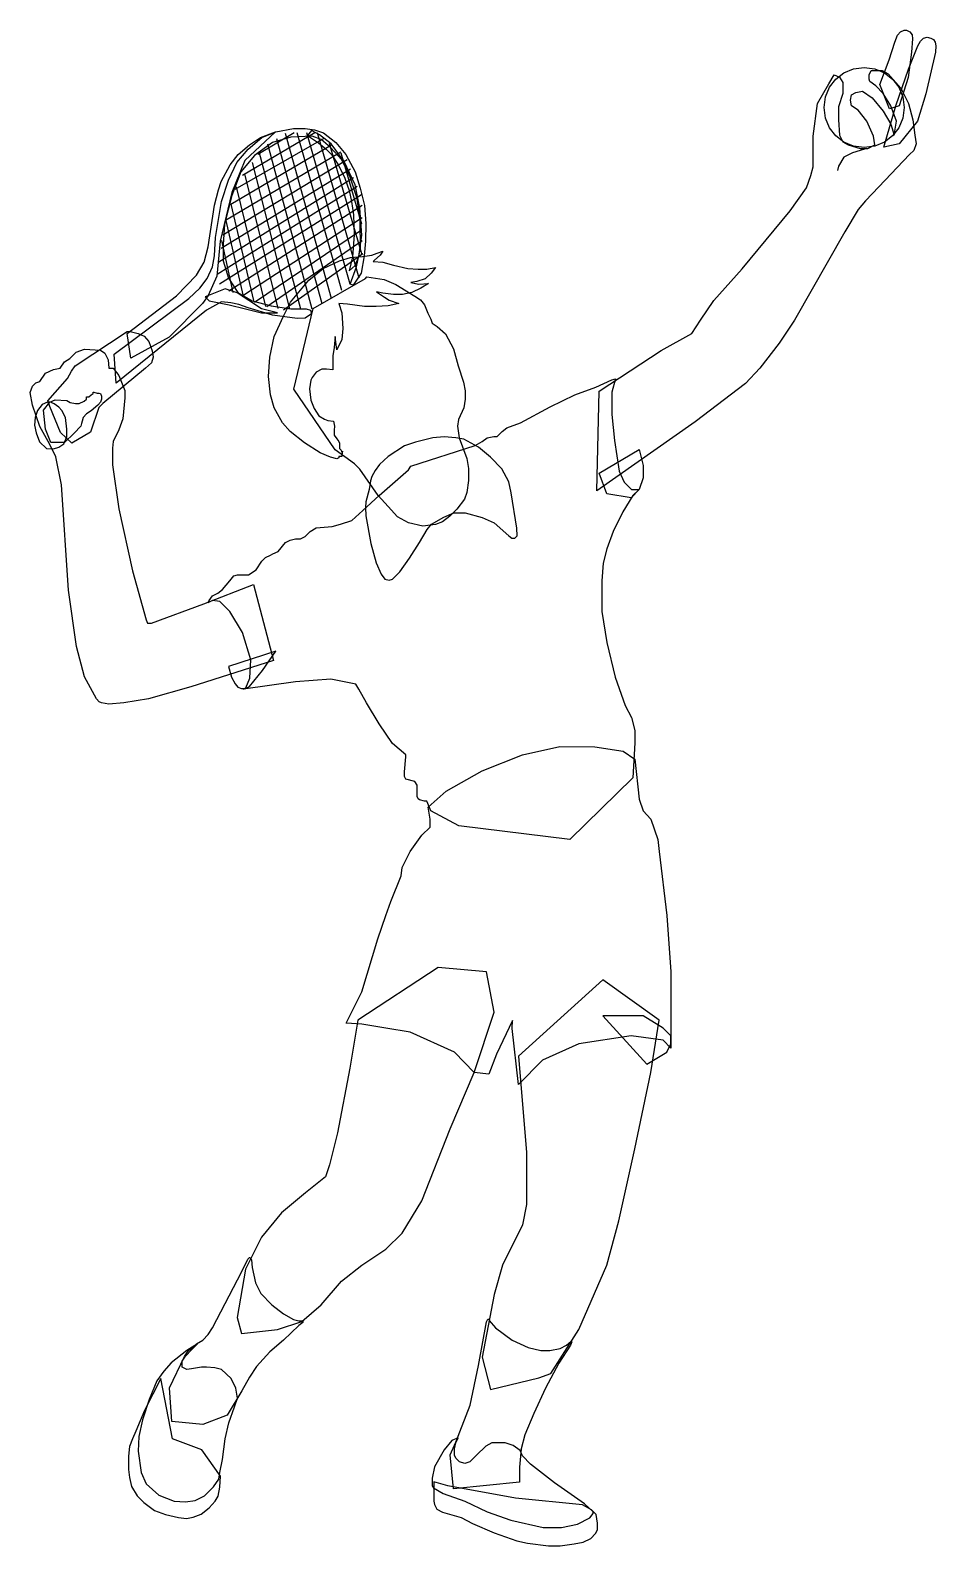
# Model space of a CAD drawing. Extents: x 756 to 874, y -10 to 188.
import ezdxf

# ---------------------------------------------------------------- set-up
doc = ezdxf.new("R2010")
doc.units = 0
doc.header["$MEASUREMENT"] = 0
doc.layers.add('LAYER_1', color=7, linetype='CONTINUOUS')

msp = doc.modelspace()

# ---------------------------------------------------------------- linework, layer by layer
at = {"layer": 'LAYER_1', "linetype": 'CONTINUOUS'}
for points in [[(866.63, 180.58), (867.84, 183.79), (868.6, 186.09), (868.91, 186.99), (869.3, 187.44), (869.78, 187.64), (870.11, 187.64), (870.54, 187.44), (870.85, 187.05), (870.9, 186.54), (870.76, 184.8), (870.54, 183.14), (870.31, 181.48), (869.16, 177.77), (867.89, 177.4), (866.63, 180.58)], [(867.13, 172.4), (868.71, 177.77), (870.37, 182.55), (871.58, 185.61), (871.94, 186.23), (872.34, 186.6), (872.81, 186.74), (873.29, 186.63), (873.63, 186.46), (873.83, 186.09), (873.91, 185.61), (873.88, 184.8), (872.64, 179.34), (871.55, 175.8), (869.16, 172.82), (867.13, 172.4)], [(830.02, 140.57), (838.09, 145.86), (842.11, 148.11), (843.21, 149.82), (844.95, 152.38), (848.66, 156.54), (854.93, 164.08), (857.07, 167.09), (857.6, 168.69), (857.94, 169.81), (857.94, 173.83), (858.47, 178.08), (859.97, 180.67), (860.67, 181.82), (861.37, 181.54), (861.79, 180.83), (861.79, 179.4), (861.23, 177.66), (861.23, 175.94), (861.37, 173.97), (861.79, 173.1), (862.5, 172.68), (864.04, 172.23), (865.05, 172.23), (865.95, 172.68), (865.78, 173.83), (864.94, 175.8), (863.79, 177.21), (862.92, 177.8), (862.78, 178.53), (862.92, 179.23), (863.48, 179.54), (864.35, 179.68), (865.64, 178.84), (867.05, 177.07), (868.06, 175.38), (868.48, 173.97), (868.79, 175.8), (868.06, 177.8), (867.05, 179.4), (866.09, 180.41), (865.34, 180.98), (865.22, 181.26), (865.22, 181.82), (865.48, 182.38), (865.95, 182.38), (866.94, 182.38), (867.7, 181.96), (869.36, 180.1), (870.37, 178.08), (870.93, 175.94), (871.21, 173.97), (871.35, 172.85), (871.07, 171.95), (870.51, 171.42), (866.49, 167.23), (864.77, 165.4), (863.79, 164.25), (862.07, 161.35), (855.47, 149.82), (853.5, 146.84), (850.97, 143.55), (849.08, 141.56), (842.53, 136.58), (829.69, 127.56), (830.02, 140.57)], [(869.81, 177.57), (869.62, 176.18), (869.09, 174.93), (868.27, 173.87), (867.21, 173.06), (865.96, 172.53), (864.58, 172.34), (863.18, 172.53), (861.93, 173.06), (860.88, 173.87), (860.06, 174.93), (859.53, 176.18), (859.35, 177.57), (859.53, 178.96), (860.06, 180.2), (860.88, 181.26), (861.93, 182.08), (863.18, 182.61), (864.58, 182.8), (865.96, 182.61), (867.21, 182.08), (868.27, 181.26), (869.09, 180.2), (869.62, 178.96), (869.81, 177.57)], [(766.74, 145.41), (776.49, 152.64), (777.93, 153.99), (778.85, 155.25), (779.56, 156.77), (779.84, 158.23), (779.95, 160.62), (780.74, 165.29), (781.66, 168.1), (782.73, 170.38), (784.22, 172.12), (786.02, 173.67), (787.85, 174.4), (790.13, 174.85), (791.67, 174.85), (792.88, 174.65), (794.04, 174.26), (795.64, 173.02), (796.96, 171.44), (798.17, 169.17), (798.84, 167.03), (799.38, 164.78), (799.57, 162.42), (799.52, 160.14), (799.35, 158.2), (798.98, 155.98), (797.92, 154.41), (797.52, 154.52), (798.34, 156.77), (798.87, 159.21), (798.84, 162.73), (798.45, 165.68), (797.52, 168.49), (796.45, 170.74), (794.96, 172.37), (793.75, 173.41), (792.57, 173.83), (789.79, 173.69), (787.4, 173.02), (785.04, 171.3), (783.27, 169.17), (782.09, 166.1), (781.13, 162.36), (780.96, 159.69), (780.96, 157.58), (781.66, 155.31), (782.85, 153.42), (784.76, 152.33), (787.2, 151.68), (789.79, 151.31), (791.79, 151.31), (792.35, 151.15), (792.49, 150.64), (791.65, 150.08), (790.63, 150.05), (787.4, 150.5), (784.22, 151.45), (783.01, 151.85), (781.95, 152.07), (780.74, 152.21), (778.77, 151.15), (766.99, 141.59), (766.74, 145.41)], [(768.45, 148.11), (774.86, 153), (777.5, 155.7), (778.49, 157.39), (778.99, 159.38), (779.84, 164.84), (780.37, 166.81), (780.68, 167.93), (781.86, 170.07), (782.93, 171.44), (784.39, 172.68), (785.85, 173.67), (787.77, 174.4), (783.8, 170.66), (782.09, 166.47), (780.57, 160.14), (780.12, 155.56), (778.99, 153.06), (778.26, 151.99), (773.9, 147.63), (768.93, 144.88), (768.45, 148.11)], [(783.49, 168.75), (792.91, 174.31)], [(785.46, 171.5), (790.24, 174.31)], [(789.03, 174.23), (795.05, 152.69)], [(790.55, 174.31), (796.4, 153.73)], [(791.84, 174.31), (797.47, 154.55)], [(791.95, 173.92), (793.39, 172.96), (794.4, 172.15), (795.1, 171.44), (796, 170.04), (796.85, 168.35), (797.38, 166.75), (797.72, 165.29), (797.97, 163.57), (798.06, 160.96), (797.83, 158.09), (797.38, 156.26), (798.17, 156.97), (798.67, 158.12), (799.04, 160.9), (798.79, 164.42), (798.17, 167.48), (796.76, 170.54), (795.05, 172.82), (793.53, 174), (792.46, 174.57), (791.95, 173.92)], [(793.22, 174.31), (798.67, 155.33)], [(781.97, 164.95), (795.1, 172.71)], [(782.51, 166.92), (794.15, 173.58)], [(786.73, 172.82), (792.52, 151.29)], [(787.93, 173.53), (793.84, 152.02)], [(794.77, 172.93), (799.01, 158.51)], [(864.63, 172.12), (863.06, 171.67), (861.93, 171.08), (861.23, 169.93), (861.09, 169.36)], [(780.93, 160.96), (797.13, 170.8)], [(781.27, 162.87), (796.31, 171.78)], [(784.76, 170.4), (789.59, 151.29)], [(785.63, 171.84), (791.05, 151.29)], [(796.31, 171.67), (799.01, 162.39)], [(780.4, 157.44), (797.97, 168.44)], [(780.68, 159.21), (797.58, 169.59)], [(783.72, 168.91), (788.1, 151.34)], [(780.17, 155.84), (798.45, 167.31)], [(780.46, 154.55), (799.01, 166.24)], [(782.65, 167.23), (786.5, 151.62)], [(781.69, 153.65), (799.1, 164.84)], [(781.97, 164.98), (784.9, 152.38)], [(781.27, 163.01), (783.55, 152.94)], [(783.41, 152.94), (799.1, 163.23)], [(780.76, 160.2), (782.2, 153.42)], [(785.04, 152.19), (799.01, 161.6)], [(786.67, 151.62), (799.1, 160.2)], [(796.51, 132.76), (796.42, 132.28), (796.42, 132.06), (796.06, 132.06), (796.06, 131.86), (795.78, 131.75), (794.96, 131.94), (793.61, 132.51), (791.59, 133.83), (789.68, 135.32), (788.69, 136.44), (787.6, 138.41), (787.15, 140.1), (786.87, 142.49), (787.06, 145.02), (787.6, 147.69), (788.81, 150.36), (789.76, 152.16), (792.12, 155.05), (794.01, 156.57), (796.14, 157.58), (797.58, 158.01), (799.15, 158.12), (800.36, 158.29), (801.06, 158.57), (801.79, 158.82), (801.43, 158.29), (800.7, 157.67), (800.53, 157.47), (801.79, 157.39), (803.17, 157.02), (805.06, 156.57), (806.38, 156.49), (807.53, 156.49), (808.65, 156.68), (808.09, 155.98), (807.33, 155.22), (806.21, 154.88), (805.45, 154.72), (806.49, 154.52), (807.73, 154.6), (806.74, 153.99), (805.56, 153.45), (804.35, 153.17), (803.17, 153.17), (801.79, 153.34), (800.98, 153.54), (801.99, 152.83), (802.61, 152.44), (803.88, 152.02), (802.5, 151.71), (800.9, 151.62), (799.38, 151.62), (797.16, 151.9), (796.06, 152.02), (796.42, 150.78), (796.59, 148.76), (796.42, 147.29), (795.78, 145.94), (795.58, 147.69), (795.44, 146.28), (795.27, 145.16), (795.27, 144.14), (795.27, 143.36), (794.43, 143.44), (793.81, 143.44), (793.08, 143.05), (792.55, 142.37), (792.4, 141.98), (792.21, 140.86), (792.4, 139.39), (792.85, 138.32), (793.44, 137.34), (794.18, 136.92), (794.6, 136.72), (795.33, 136.64), (795.5, 136.02), (795.44, 135.46), (795.44, 134.84), (795.78, 134.36), (796.06, 134.02), (796.14, 133.77), (796.14, 133.26), (796.14, 133.1), (796.34, 132.87), (796.42, 132.59), (796.51, 132.76)], [(788.81, 151.17), (799.18, 158.51)], [(799.71, 155.5), (801.94, 155.14), (803.48, 154.49), (805.98, 152.94), (806.69, 152.49), (807.22, 151.82), (807.67, 150.75), (808.04, 149.94), (808.23, 149.43), (808.88, 148.98), (809.98, 148.05), (810.99, 146.08), (811.61, 143.89), (812.31, 141.73), (812.51, 140.6), (812.53, 139.53), (812.34, 138.41), (811.64, 136.89), (811.52, 136.02), (811.75, 134.47), (812.76, 131.8), (812.98, 130.48), (812.98, 128.93), (812.76, 127.36), (812.42, 126.46), (811.44, 125.17), (810.54, 124.27), (809.55, 123.51), (808.65, 123.17), (807.02, 122.97), (805.14, 123.4), (803.71, 124.18), (802.5, 125.5), (801.2, 126.97), (798.79, 130.37), (798.11, 131.1), (795.55, 132.93), (790.18, 140.83), (792.71, 151.37), (799.52, 155.25), (799.71, 155.5)], [(779.13, 152.33), (781.75, 151.82), (783.89, 151.31), (785.97, 150.78), (788.05, 150.78), (785.97, 151.31), (782.79, 153.39), (781.24, 153.93), (778.6, 152.89), (779.13, 152.33)], [(761.65, 143.89), (768.45, 148.36), (768.82, 148.36), (769.88, 148.11), (770.64, 147.74), (771.26, 147.04), (771.68, 145.83), (771.82, 144.99), (771.6, 144.26), (770.84, 143.55), (765.25, 138.94), (764.74, 138.44), (763.67, 135.2), (761.2, 133.77), (759.73, 135.18), (758.33, 138.58), (758.08, 139.31), (760.66, 142.23), (761.17, 143.19), (761.65, 143.89)], [(787.54, 105.43), (776.72, 102), (771.23, 100.45), (768, 99.89), (766.06, 99.75), (765.1, 99.89), (764.8, 100.03), (764.43, 100.45), (762.86, 103.29), (761.82, 107.26), (760.77, 114.62), (759.85, 128.34), (759.14, 132), (758.33, 133.63), (757.06, 135.96), (756.08, 138.72), (755.8, 140.41), (756.08, 141.22), (756.5, 141.64), (757.06, 141.81), (757.77, 142.91), (758.84, 143.41), (759.68, 143.55), (760.27, 144.4), (760.94, 144.82), (761.08, 144.96), (761.76, 145.66), (762.88, 146.03), (764.94, 145.92), (765.53, 145.52), (765.95, 144.65), (766.06, 143.55), (766.62, 143.55), (767.33, 142.6), (768.14, 140.66), (768.14, 139.7), (767.86, 136.95), (767.33, 135.54), (766.62, 134.02), (766.51, 133.15), (766.51, 130.96), (767.33, 125.22), (769.13, 117.13), (770.92, 110.72), (771.09, 110.29), (771.6, 110.29), (778.43, 112.82), (784.9, 115.33), (787.54, 105.43)], [(757.54, 138.07), (758.33, 139.11), (759.06, 139.42), (760.55, 139.37), (761, 139.08), (761.7, 138.97), (762.18, 138.97), (762.83, 139.25), (763.14, 139.53), (763.14, 139.82), (763.42, 139.82), (763.73, 140.07), (763.98, 140.24), (763.98, 140.43), (764.09, 140.43), (764.51, 140.32), (764.8, 140.32), (764.96, 140.24), (765.08, 139.93), (765.08, 139.53), (764.96, 139.11), (764.6, 138.75), (763.73, 137.99), (763.14, 137.59), (762.71, 137.12), (762.55, 136.64), (762.46, 136.36), (762.38, 136.02), (761.53, 135.09), (760.24, 133.85), (758.47, 133.85), (757.77, 135.6), (757.54, 138.07)], [(805.45, 130.79), (813.83, 133.49), (814.76, 134), (815.4, 134.47), (816.25, 134.64), (816.7, 134.64), (817.06, 135.01), (817.37, 135.32), (817.96, 135.77), (819.76, 136.44), (823.61, 138.52), (826.82, 140.1), (829.57, 141.08), (831.65, 142.06), (832.13, 142.18), (831.65, 140.43), (831.65, 137.51), (831.99, 134.14), (832.61, 130.14), (833.26, 128.71), (833.93, 128.03), (834.24, 127.73), (834.55, 127.73), (835.22, 127.73), (834.38, 126.94), (833.09, 124.83), (831.82, 122.24), (831.01, 119.99), (830.53, 118.11), (830.36, 115.83), (830.36, 111.84), (831.03, 107.79), (832.1, 103.24), (833.4, 99.58), (834.24, 98.01), (834.66, 96.32), (834.66, 94.69), (834.38, 90.14), (826.2, 82.09), (811.72, 83.87), (808.04, 85.81), (807.87, 86.26), (807.53, 87.1), (807.22, 87.1), (806.55, 87.24), (806.41, 87.38), (806.27, 87.69), (806.27, 88.36), (806.27, 89.15), (805.96, 89.63), (804.8, 89.97), (804.63, 90.3), (804.63, 90.89), (804.8, 92.86), (804.8, 93.14), (803.06, 94.61), (801.29, 97.19), (799.66, 99.92), (798.67, 101.69), (798.25, 102.34), (795.02, 102.98), (790.38, 102.65), (783.6, 101.69), (783.91, 101.86), (784.42, 103.12), (784.56, 105.51), (783.46, 109.09), (781.81, 111.81), (780.54, 113.11), (779.58, 113.25), (778.97, 112.94), (779.13, 113.25), (779.58, 113.86), (780.26, 114.2), (780.88, 114.68), (781.81, 115.83), (782.34, 116.48), (782.82, 116.62), (783.46, 116.62), (784.25, 116.62), (785.26, 117.27), (786.02, 118.39), (786.5, 118.87), (787.15, 119.18), (787.43, 119.35), (788.13, 119.66), (789.09, 120.84), (789.71, 121.15), (790.38, 121.29), (791.05, 121.29), (791.65, 121.62), (792.32, 122.24), (793.08, 122.75), (795.16, 122.92), (796.28, 123.23), (797.75, 123.71), (799.18, 125), (801.29, 126.94), (805.14, 130.31), (805.45, 130.79)], [(758.47, 139.11), (758.02, 139.11), (757.34, 138.83), (756.75, 138.04), (756.45, 137.14), (756.36, 136.13), (756.56, 135.15), (757.01, 133.94), (757.91, 133.1), (758.81, 133.04), (759.51, 133.24), (760.16, 133.69), (760.58, 134.61), (760.58, 135.6), (760.38, 137.14), (759.9, 138.04), (759.51, 138.49), (758.89, 138.92), (758.61, 139.06), (758.47, 139.11)], [(804.61, 133.43), (802.47, 132.03), (801.37, 130.99), (800.78, 130.23), (800.36, 129.44), (800.16, 128.85), (800.02, 127.73), (799.57, 126.15), (799.52, 125.39), (799.57, 124.3), (800.22, 120.7), (800.92, 118.17), (801.57, 116.68), (802.05, 116.06), (802.61, 115.92), (803.06, 116.06), (804.02, 116.99), (805.28, 118.76), (806.55, 120.84), (807.56, 122.52), (808.12, 123.23), (809.75, 124.15), (811.07, 124.69), (812.51, 124.69), (814.73, 124.1), (816.3, 123.4), (818.24, 121.68), (818.61, 121.4), (819, 121.4), (819.31, 121.68), (819.28, 122.69), (818.55, 127.3), (818.24, 128.74), (817.31, 130.45), (815.82, 131.94), (814.28, 133.26), (812.37, 134.3), (811.33, 134.5), (809.81, 134.61), (808.29, 134.5), (806.07, 133.91), (804.61, 133.43)], [(835.22, 132.95), (835.73, 130.87), (835.73, 129.27), (835.22, 127.73), (834.18, 126.66), (831.03, 127.16), (829.99, 129.86), (835.22, 132.95)], [(781.64, 104.64), (782.03, 103.27), (782.51, 102.37), (782.85, 101.94), (783.35, 101.8), (783.86, 101.8), (784.39, 102.06), (786.08, 104.14), (787.82, 106.67), (781.64, 104.64)], [(807.7, 86.28), (810.06, 88.39), (814.76, 91.04), (820.01, 93.12), (824.88, 94.21), (829.46, 94.16), (833.12, 93.62), (834.66, 92.58), (835.22, 87.35), (835.73, 85.81), (836.77, 84.74), (837.67, 82.07), (837.84, 80.52), (838.85, 72.17), (839.36, 64.83), (839.36, 58), (839.36, 54.88), (838.34, 55.92), (834.18, 56.45), (827.35, 55.41), (822.63, 53.3), (819.48, 50.13), (818.66, 57.41), (818.72, 58.48), (816.61, 54.06), (815.63, 51.45), (813.72, 51.7), (811.13, 54.35), (805.34, 56.96), (802.19, 57.47), (799.04, 58), (797.02, 58.14), (799.04, 62.22), (801.12, 69.13), (802.19, 72.17), (802.84, 74), (804.16, 77.34), (804.3, 78.44), (805.34, 80.52), (806.88, 82.66), (807.95, 83.7), (807.95, 84.74), (807.7, 86.28)], [(798.51, 58.53), (797.47, 52.24), (795.86, 43.83), (794.82, 39.64), (794.32, 38.07), (791.7, 35.99), (788.55, 33.4), (785.97, 30.22), (783.89, 26.03), (782.79, 19.74), (783.35, 17.65), (788.05, 18.16), (791.2, 19.2), (793.75, 21.37), (796.4, 24.46), (799.04, 26.57), (802.19, 28.65), (804.3, 30.73), (806.88, 34.95), (810.59, 44.36), (813.72, 51.7), (816.33, 59.57), (815.29, 64.83), (808.99, 65.37), (798.51, 58.53)], [(819.48, 53.81), (820.52, 41.24), (820.52, 34.47), (820.01, 31.8), (817.4, 26.57), (816.3, 22.74), (814.76, 14.56), (815.82, 10.32), (822.12, 11.86), (823.7, 12.43), (827.35, 18.16), (831.03, 26.57), (832.58, 32.33), (834.66, 41.75), (836.77, 51.7), (837.84, 58.53), (830.47, 63.76), (819.48, 53.81)], [(836.24, 52.77), (838.85, 54.35), (839.36, 55.41), (839.36, 56.45), (838.34, 57.47), (835.73, 59.07), (831.03, 59.07), (830.47, 59.07), (836.24, 52.77)], [(773.96, 10.54), (775.9, 14.62), (776.44, 15.41), (776.86, 15.77), (777.5, 16.28), (778.32, 16.76), (779.02, 17.51), (779.58, 18.39), (783.41, 25.75), (784.19, 27.35), (784.39, 27.55), (784.48, 27.55), (784.67, 27.24), (784.76, 26.23), (785.18, 24.26), (785.88, 22.86), (787.29, 21.39), (788.83, 20.19), (790.13, 19.48), (790.83, 19.31), (791.36, 19.31), (791.36, 19.09), (790.83, 18.67), (788.83, 16.76), (787.06, 15.24), (785.29, 13.33), (784.39, 11.95), (783.41, 10.15), (781.5, 6.97), (778.32, 5.76), (774.24, 6.18), (773.96, 10.54)], [(815.68, 19.34), (816.5, 18.36), (818.66, 16.76), (820.74, 15.8), (822.38, 15.41), (823.58, 15.41), (824.91, 15.69), (825.75, 16.14), (826.37, 16.64), (826.45, 16.56), (826.28, 16.14), (824.74, 13.75), (823.02, 10.49), (821.48, 7.22), (820.32, 4.44), (819.84, 2.61), (819.62, 0.22), (819.62, -1.74), (810.99, -2.62), (810.59, 1.8), (811.33, 3.46), (813.18, 8.29), (814.25, 13.47), (815.32, 19.17), (815.49, 19.51), (815.68, 19.51), (815.68, 19.34)], [(777.59, 16.28), (776.21, 15.41), (774.19, 13.83), (773.2, 12.73), (772.3, 11.47), (771.32, 9.02), (770.42, 6.38), (769.94, 4.22), (769.86, 2.28), (770.25, -0.48), (770.92, -1.97), (772.58, -3.43), (774.55, -4.22), (776.04, -4.3), (777.31, -4.13), (778.52, -3.54), (779.7, -2.36), (780.4, -1.35), (780.54, -0.48), (780.85, 1.21), (781.24, 3.91), (781.69, 5.99), (782.45, 8.07), (782.82, 9.22), (782.62, 10.51), (782, 11.75), (780.74, 12.96), (779.87, 13.16), (778.8, 13.24), (778.12, 13.24), (776.83, 13.02), (776.21, 12.96), (775.62, 13.24), (775.62, 14.03), (776.04, 14.7), (776.83, 15.49), (777.59, 16.28)], [(772.81, 11.75), (770.7, 7.59), (769.55, 4.92), (769.13, 3.88), (768.73, 2.89), (768.59, 1.66), (768.59, -0.09), (768.73, -1.13), (769.01, -2.31), (769.74, -3.52), (770.62, -4.42), (772.02, -5.43), (773.43, -5.96), (775.14, -6.38), (776.18, -6.47), (777.03, -6.3), (778.09, -5.91), (779.13, -5.09), (779.92, -4.22), (780.29, -3.57), (780.54, -2.42), (780.6, -0.99), (778.18, 2.47), (774.33, 3.88), (772.81, 11.75)], [(811.61, 4.05), (810.79, 3.68), (809.81, 2.47), (808.51, 0.25), (808.23, -1.21), (808.23, -2.22), (808.4, -2.5), (809.64, -3.21), (812.48, -4.22), (815.4, -5.6), (818.5, -6.69), (822.71, -7.65), (825.1, -7.65), (827.18, -7.23), (828.79, -6.41), (829.24, -5.82), (829.24, -5.6), (828.08, -4.58), (824.2, -1.86), (821.03, 0.59), (820.01, 1.69), (819.7, 2.39), (818.78, 3.04), (817.74, 3.37), (816.02, 3.37), (815.23, 2.95), (814, 1.77), (813.13, 0.9), (812.48, 0.7), (811.78, 0.9), (811.33, 1.4), (811.13, 1.77), (811.13, 2.61), (811.33, 3.37), (811.61, 4.05)], [(808.43, -1.72), (808.43, -3.43), (808.43, -4.25), (808.51, -4.67), (808.82, -5.26), (809.58, -5.65), (812, -6.36), (813.49, -7.14), (816.3, -8.38), (819.25, -9.42), (820.66, -9.7), (823.42, -10.04), (824.91, -10.04), (826.76, -9.81), (827.91, -9.56), (828.93, -9.11), (829.54, -8.46), (829.8, -7.96), (829.8, -7.09), (829.63, -5.96), (829.01, -5.37), (827.83, -4.7), (819.09, -3.85), (810.26, -2.25), (808.43, -1.72)]]:
    msp.add_lwpolyline(points, dxfattribs=at)

doc.saveas('drawing.dxf')
